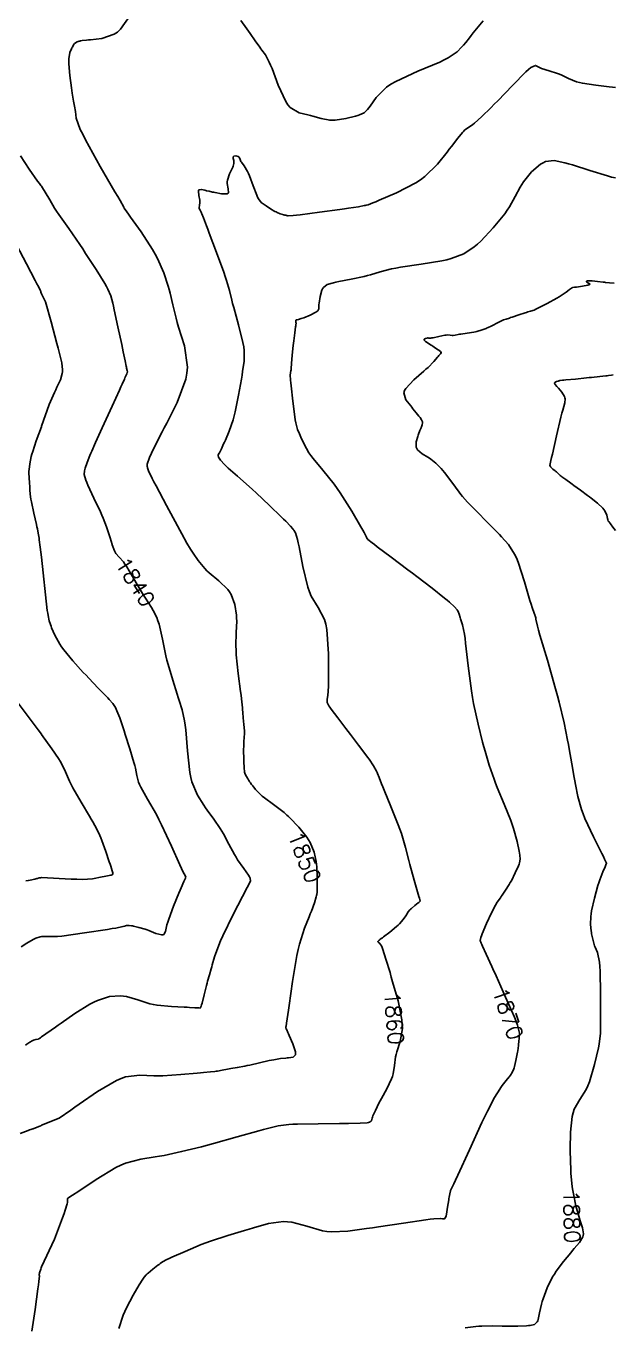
# Model space of a CAD drawing. Header units: metres. Extents: x 837477 to 838477, y 1189014 to 1191014.
# Drawn here: x 837996.2 to 838139.6, y 1189446.9 to 1189764.5 of the extents above; entities that cross this region are included whole.
import ezdxf

# ---------------------------------------------------------------- set-up
doc = ezdxf.new("R2010")
doc.units = ezdxf.units.M
doc.header["$LTSCALE"] = 0.3
doc.layers.add('COTAS 10', color=1, linetype='Continuous')
doc.styles.get("Standard").update_dxf_attribs({"font": 'simplex.shx'})

msp = doc.modelspace()

# ---------------------------------------------------------------- linework, layer by layer
at = {"layer": 'COTAS 10'}
for points, elevation in [([(837994.741, 1189494.139), (837996.68, 1189494.879), (837997.051, 1189495.018), (837997.35, 1189495.128), (837997.835, 1189495.288), (837997.854, 1189495.271), (837997.866, 1189495.271), (837997.892, 1189495.287), (837997.982, 1189495.323), (837998.029, 1189495.336), (837998.085, 1189495.351), (837998.369, 1189495.419), (837999.316, 1189495.825), (837999.791, 1189496.054), (838000, 1189496.156), (838004.243, 1189497.86), (838007.141, 1189499.881), (838008.122, 1189500.562), (838009.18, 1189501.296), (838013.649, 1189504.388), (838018.262, 1189507.092), (838019.413, 1189507.582), (838020.508, 1189507.96), (838024.002, 1189508.39), (838027.442, 1189508.228), (838028.503, 1189508.232), (838029.611, 1189508.258), (838034.002, 1189508.532), (838037.974, 1189508.882), (838038.817, 1189508.957), (838039.549, 1189509.022), (838041.267, 1189509.178), (838042.304, 1189509.298), (838042.607, 1189509.342), (838042.917, 1189509.389), (838044.095, 1189509.598), (838045.405, 1189509.843), (838045.798, 1189509.913), (838046.204, 1189509.985), (838047.782, 1189510.255), (838049.632, 1189510.601), (838050.209, 1189510.721), (838050.815, 1189510.852), (838053.241, 1189511.411), (838055.614, 1189511.949), (838056.187, 1189512.066), (838056.723, 1189512.169), (838058.357, 1189512.426), (838059.674, 1189512.581), (838060.011, 1189512.62), (838060.335, 1189512.657), (838061.405, 1189512.777), (838061.998, 1189513.348), (838062.022, 1189513.669), (838061.985, 1189514.06), (838061.346, 1189516.064), (838060.489, 1189518.09), (838060.315, 1189518.496), (838060.169, 1189518.835), (838059.869, 1189519.497), (838059.765, 1189519.689), (838059.742, 1189519.731), (838059.722, 1189519.768), (838059.669, 1189519.861), (838059.668, 1189520.087), (838059.681, 1189520.208), (838059.699, 1189520.355), (838059.811, 1189521.094), (838060.126, 1189523.206), (838060.273, 1189524.218), (838060.445, 1189525.415), (838061.28, 1189531.281), (838062.338, 1189537.574), (838062.65, 1189539.04), (838062.971, 1189540.387), (838064.202, 1189544.253), (838065.355, 1189547.077), (838065.627, 1189547.767), (838065.879, 1189548.416), (838066.616, 1189550.428), (838067.09, 1189551.899), (838067.175, 1189552.207), (838067.24, 1189552.473), (838067.311, 1189553.076), (838067.273, 1189553.835), (838067.27, 1189554.2), (838067.27, 1189554.631), (838067.299, 1189556.745), (838067.213, 1189559.233), (838067.141, 1189559.901), (838067.049, 1189560.559), (838066.54, 1189562.858), (838065.583, 1189565.148), (838065.208, 1189565.8), (838064.785, 1189566.46), (838062.858, 1189568.908), (838060.547, 1189571.276), (838060.296, 1189571.507), (838059.881, 1189571.885), (838059.204, 1189572.474), (838056.665, 1189574.433), (838054.403, 1189576.107), (838053.9, 1189576.516), (838053.45, 1189576.902), (838052.274, 1189578.1), (838051.576, 1189578.983), (838051.428, 1189579.17), (838051.3, 1189579.333), (838051.001, 1189579.714), (838050.838, 1189579.945), (838050.795, 1189580.013), (838050.753, 1189580.083), (838050.611, 1189580.347), (838050.435, 1189580.658), (838050.372, 1189580.756), (838050.303, 1189580.86), (838050.001, 1189581.278), (838049.708, 1189581.891), (838049.645, 1189582.118), (838049.589, 1189582.369), (838049.452, 1189583.48), (838049.381, 1189584.869), (838049.367, 1189585.294), (838049.355, 1189585.738), (838049.334, 1189587.49), (838049.352, 1189589.138), (838049.365, 1189589.517), (838049.382, 1189589.862), (838049.471, 1189590.828), (838049.528, 1189591.76), (838049.525, 1189592.083), (838049.514, 1189592.436), (838049.404, 1189593.945), (838049.248, 1189595.607), (838049.208, 1189596.055), (838049.17, 1189596.498), (838049.04, 1189598.055), (838048.813, 1189600.262), (838048.712, 1189601.115), (838048.595, 1189602.073), (838048.038, 1189606.405), (838047.557, 1189610.99), (838047.488, 1189612.108), (838047.448, 1189613.159), (838047.536, 1189616.405), (838047.653, 1189619.172), (838047.631, 1189619.922), (838047.585, 1189620.663), (838047.222, 1189623.281), (838046.303, 1189625.726), (838045.907, 1189626.359), (838045.449, 1189626.973), (838043.281, 1189629.033), (838040.945, 1189630.97), (838040.38, 1189631.508), (838039.852, 1189632.046), (838038.241, 1189633.993), (838036.981, 1189635.83), (838036.674, 1189636.299), (838036.385, 1189636.751), (838035.491, 1189638.241), (838034.258, 1189640.484), (838033.756, 1189641.412), (838033.183, 1189642.472), (838030.532, 1189647.405), (838027.966, 1189652.232), (838027.447, 1189653.224), (838027.012, 1189654.068), (838026.131, 1189655.871), (838025.875, 1189656.628), (838025.833, 1189656.812), (838025.804, 1189656.985), (838025.806, 1189657.517), (838025.943, 1189658.051), (838025.999, 1189658.225), (838026.064, 1189658.411), (838026.363, 1189659.178), (838026.839, 1189660.234), (838027.015, 1189660.602), (838027.209, 1189661.003), (838028.07, 1189662.722), (838029.445, 1189665.411), (838029.965, 1189666.424), (838030.544, 1189667.552), (838033.136, 1189672.595), (838035.216, 1189678.239), (838035.473, 1189679.747), (838035.591, 1189681.231), (838034.865, 1189686.393), (838033.446, 1189690.972), (838033.127, 1189692.089), (838032.84, 1189693.14), (838032.072, 1189696.393), (838031.396, 1189699.309), (838031.168, 1189700.149), (838030.921, 1189701.002), (838029.881, 1189704.202), (838028.318, 1189707.738), (838027.741, 1189708.803), (838027.102, 1189709.906), (838024.275, 1189714.202), (838021.675, 1189717.855), (838021.178, 1189718.552), (838020.78, 1189719.113), (838020.147, 1189720.006), (838020.146, 1189720.021), (838020.144, 1189720.029), (838020.142, 1189720.039), (838020.131, 1189720.087), (838020.111, 1189720.155), (838020.104, 1189720.177), (838020.095, 1189720.2), (838020.057, 1189720.293), (838019.152, 1189721.876), (838018.598, 1189722.838), (838017.911, 1189724.027), (838014.334, 1189730.212), (838010.73, 1189736.683), (838010.027, 1189738.052), (838009.452, 1189739.239), (838008.44, 1189741.998), (838008.236, 1189743.578), (838008.17, 1189744.02), (838008.101, 1189744.466), (838007.816, 1189746.094), (838007.485, 1189748.058), (838007.387, 1189748.716), (838007.285, 1189749.423), (838006.893, 1189752.388), (838006.647, 1189755.245), (838006.638, 1189755.884), (838006.654, 1189756.458), (838006.924, 1189757.98), (838007.32, 1189758.936), (838007.416, 1189759.152), (838007.505, 1189759.347), (838007.775, 1189759.874), (838008.058, 1189760.225), (838008.156, 1189760.308), (838008.261, 1189760.384), (838008.71, 1189760.611), (838009.204, 1189760.771), (838009.338, 1189760.807), (838009.471, 1189760.838), (838009.94, 1189760.916), (838010.947, 1189761.021), (838011.419, 1189761.069), (838011.975, 1189761.126), (838014.679, 1189761.396), (838017.727, 1189762.456), (838018.499, 1189763.01), (838019.24, 1189763.676), (838021.658, 1189767.022)], 1850), ([(838048.695, 1189765.825), (838050.162, 1189763.751), (838050.544, 1189763.208), (838050.915, 1189762.678), (838052.168, 1189760.874), (838053.268, 1189759.301), (838053.544, 1189758.916), (838053.806, 1189758.553), (838054.648, 1189757.424), (838055.593, 1189755.688), (838055.922, 1189754.942), (838056.279, 1189754.081), (838057.808, 1189750.012), (838059.628, 1189746.047), (838060.169, 1189745.251), (838060.725, 1189744.587), (838062.867, 1189743.28), (838065.06, 1189742.79), (838065.649, 1189742.641), (838066.229, 1189742.487), (838068.26, 1189741.882), (838070.395, 1189741.492), (838071.041, 1189741.472), (838071.712, 1189741.492), (838074.333, 1189741.882), (838076.699, 1189742.486), (838077.209, 1189742.64), (838077.655, 1189742.788), (838078.744, 1189743.274), (838079.609, 1189744.125), (838079.916, 1189744.503), (838080.252, 1189744.943), (838081.705, 1189747.048), (838084.268, 1189749.554), (838085.303, 1189750.247), (838086.479, 1189750.941), (838091.902, 1189753.442), (838097.237, 1189755.691), (838098.358, 1189756.224), (838099.324, 1189756.72), (838101.53, 1189758.187), (838102.574, 1189759.276), (838102.809, 1189759.533), (838103.02, 1189759.77), (838103.587, 1189760.463), (838104.488, 1189761.621), (838104.91, 1189762.151), (838105.406, 1189762.773), (838107.822, 1189765.774)], 1850), ([(837997.623, 1189445.897), (837998.454, 1189451.161), (837999.096, 1189456.218), (837999.216, 1189457.2), (837999.312, 1189458), (837999.452, 1189459.377), (837999.435, 1189459.561), (837999.432, 1189459.609), (837999.429, 1189459.655), (837999.424, 1189459.812), (837999.454, 1189460.009), (837999.473, 1189460.082), (837999.497, 1189460.162), (837999.82, 1189461.03), (837999.91, 1189461.374), (838000, 1189461.621), (838003.128, 1189468.344), (838005.091, 1189473.592), (838005.468, 1189474.62), (838005.774, 1189475.465), (838006.275, 1189476.979), (838006.298, 1189477.296), (838006.301, 1189477.385), (838006.302, 1189477.474), (838006.296, 1189477.803), (838006.309, 1189478.086), (838006.322, 1189478.147), (838006.339, 1189478.201), (838006.437, 1189478.332), (838007.565, 1189479.09), (838009.053, 1189480.091), (838013.298, 1189482.947), (838018.162, 1189485.859), (838019.373, 1189486.445), (838020.525, 1189486.937), (838024.193, 1189487.921), (838027.724, 1189488.422), (838028.79, 1189488.609), (838029.893, 1189488.817), (838034.193, 1189489.741), (838039.045, 1189490.939), (838040.496, 1189491.318), (838041.993, 1189491.718), (838047.789, 1189493.338), (838053.034, 1189494.82), (838054.184, 1189495.134), (838055.203, 1189495.406), (838057.789, 1189496.039), (838060.341, 1189496.335), (838061.338, 1189496.394), (838062.461, 1189496.442), (838067.564, 1189496.535), (838072.738, 1189496.567), (838073.907, 1189496.579), (838074.96, 1189496.591), (838077.809, 1189496.642), (838079.507, 1189496.772), (838079.834, 1189496.834), (838080.101, 1189496.906), (838080.548, 1189497.263), (838080.725, 1189497.912), (838080.821, 1189498.169), (838080.936, 1189498.46), (838081.522, 1189499.793), (838082.384, 1189501.542), (838082.673, 1189502.095), (838082.985, 1189502.678), (838084.294, 1189505.035), (838085.474, 1189507.466), (838085.704, 1189508.095), (838085.892, 1189508.706), (838086.224, 1189510.757), (838086.467, 1189512.828), (838086.6, 1189513.451), (838086.762, 1189514.098), (838087.582, 1189516.61), (838088.113, 1189519.747), (838088.092, 1189520.786), (838087.998, 1189521.898), (838087.053, 1189526.532), (838085.736, 1189531.208), (838085.408, 1189532.348), (838085.208, 1189533.033), (838085.095, 1189533.419), (838084.099, 1189536.728), (838083.316, 1189539.074), (838083.139, 1189539.539), (838082.978, 1189539.923), (838082.541, 1189540.644), (838082.277, 1189540.814), (838082.226, 1189540.85), (838082.185, 1189540.882), (838082.115, 1189540.96), (838082.13, 1189541.017), (838082.142, 1189541.036), (838082.158, 1189541.056), (838082.242, 1189541.14), (838082.349, 1189541.236), (838082.379, 1189541.263), (838082.409, 1189541.291), (838082.519, 1189541.397), (838082.975, 1189541.76), (838083.222, 1189541.95), (838083.522, 1189542.179), (838085.044, 1189543.33), (838086.682, 1189544.656), (838087.056, 1189544.995), (838087.395, 1189545.322), (838088.33, 1189546.402), (838088.952, 1189547.295), (838089.093, 1189547.505), (838089.221, 1189547.697), (838089.57, 1189548.256), (838089.972, 1189548.767), (838090.133, 1189548.93), (838090.315, 1189549.102), (838091.155, 1189549.8), (838091.949, 1189550.42), (838092.104, 1189550.543), (838092.23, 1189550.646), (838092.448, 1189550.84), (838092.274, 1189551.582), (838092.152, 1189552.03), (838091.999, 1189552.583), (838091.18, 1189555.456), (838090.203, 1189558.923), (838089.95, 1189559.851), (838089.705, 1189560.765), (838088.882, 1189563.948), (838087.868, 1189567.362), (838087.502, 1189568.421), (838087.098, 1189569.53), (838085.334, 1189573.948), (838083.67, 1189577.922), (838083.33, 1189578.751), (838083.043, 1189579.463), (838082.443, 1189581.057), (838082.073, 1189581.994), (838081.932, 1189582.292), (838081.773, 1189582.607), (838081.057, 1189583.884), (838079.996, 1189585.506), (838079.62, 1189586.039), (838079.208, 1189586.608), (838077.422, 1189588.965), (838075.413, 1189591.56), (838074.86, 1189592.279), (838074.308, 1189592.998), (838072.327, 1189595.597), (838070.729, 1189597.749), (838070.418, 1189598.188), (838070.164, 1189598.557), (838069.725, 1189599.322), (838069.711, 1189599.784), (838069.725, 1189599.963), (838069.748, 1189600.164), (838069.898, 1189601.071), (838070.046, 1189603.265), (838070.068, 1189604.276), (838070.082, 1189605.463), (838070.064, 1189611.207), (838069.635, 1189617.138), (838069.39, 1189618.443), (838069.09, 1189619.602), (838067.552, 1189622.566), (838065.823, 1189625.322), (838065.403, 1189626.349), (838065.009, 1189627.491), (838063.797, 1189632.566), (838062.886, 1189637.367), (838062.682, 1189638.335), (838062.498, 1189639.147), (838062.006, 1189640.775), (838061.6, 1189641.396), (838061.47, 1189641.573), (838061.333, 1189641.752), (838060.775, 1189642.417), (838059.622, 1189643.606), (838059.11, 1189644.116), (838058.515, 1189644.703), (838055.666, 1189647.477), (838052.403, 1189650.561), (838051.546, 1189651.345), (838050.709, 1189652.098), (838047.852, 1189654.567), (838045.549, 1189656.554), (838045.061, 1189657.004), (838044.639, 1189657.411), (838043.653, 1189658.521), (838043.234, 1189659.225), (838043.168, 1189659.377), (838043.125, 1189659.51), (838043.15, 1189659.835), (838043.369, 1189660.178), (838043.448, 1189660.323), (838043.534, 1189660.489), (838043.91, 1189661.268), (838044.461, 1189662.486), (838044.656, 1189662.928), (838044.871, 1189663.416), (838045.804, 1189665.556), (838046.803, 1189668.386), (838047.059, 1189669.308), (838047.306, 1189670.289), (838048.124, 1189674.335), (838048.798, 1189678.309), (838048.954, 1189679.246), (838049.097, 1189680.111), (838049.504, 1189682.648), (838049.486, 1189685.27), (838049.361, 1189686.19), (838049.184, 1189687.194), (838048.111, 1189691.52), (838046.907, 1189695.774), (838046.647, 1189696.733), (838046.419, 1189697.596), (838045.864, 1189699.922), (838045.169, 1189702.384), (838044.854, 1189703.333), (838044.485, 1189704.398), (838042.71, 1189709.209), (838040.93, 1189713.896), (838040.558, 1189714.882), (838040.238, 1189715.733), (838039.521, 1189717.681), (838039.167, 1189718.612), (838039.077, 1189718.822), (838038.99, 1189719.011), (838038.702, 1189719.521), (838038.52, 1189719.931), (838038.499, 1189720.056), (838038.492, 1189720.187), (838038.575, 1189720.704), (838038.647, 1189721.414), (838038.633, 1189721.666), (838038.605, 1189721.943), (838038.381, 1189723.145), (838038.294, 1189724.193), (838038.352, 1189724.373), (838038.445, 1189724.506), (838039.077, 1189724.585), (838039.883, 1189724.374), (838040.085, 1189724.323), (838040.278, 1189724.275), (838040.902, 1189724.128), (838041.714, 1189723.962), (838042.026, 1189723.903), (838042.376, 1189723.837), (838043.956, 1189723.551), (838045.318, 1189723.536), (838045.53, 1189723.642), (838045.672, 1189723.795), (838045.588, 1189724.743), (838045.305, 1189726.063), (838045.321, 1189726.45), (838045.377, 1189726.847), (838045.92, 1189728.357), (838046.574, 1189729.703), (838046.701, 1189729.996), (838046.803, 1189730.254), (838046.975, 1189730.9), (838046.96, 1189731.346), (838046.944, 1189731.478), (838046.923, 1189731.614), (838046.806, 1189732.135), (838046.814, 1189732.564), (838046.872, 1189732.642), (838046.954, 1189732.701), (838047.451, 1189732.767), (838047.992, 1189732.642), (838048.101, 1189732.582), (838048.193, 1189732.511), (838048.378, 1189732.16), (838048.589, 1189731.619), (838048.696, 1189731.427), (838048.825, 1189731.217), (838049.468, 1189730.309), (838050.281, 1189728.945), (838050.517, 1189728.448), (838050.757, 1189727.898), (838051.665, 1189725.482), (838052.539, 1189723.178), (838052.758, 1189722.699), (838052.967, 1189722.289), (838053.638, 1189721.385), (838054.355, 1189720.876), (838054.593, 1189720.716), (838054.847, 1189720.546), (838055.906, 1189719.864), (838056.982, 1189719.225), (838057.247, 1189719.083), (838057.498, 1189718.957), (838058.285, 1189718.627), (838058.879, 1189718.441), (838059.009, 1189718.406), (838059.123, 1189718.377), (838059.409, 1189718.332), (838059.585, 1189718.321), (838059.631, 1189718.314), (838059.674, 1189718.305), (838059.82, 1189718.261), (838059.961, 1189718.206), (838060.001, 1189718.19), (838060.043, 1189718.175), (838060.199, 1189718.12), (838061.47, 1189718.226), (838062.214, 1189718.312), (838063.128, 1189718.422), (838067.846, 1189719.025), (838072.855, 1189719.697), (838073.952, 1189719.851), (838074.924, 1189719.991), (838077.387, 1189720.38), (838078.749, 1189720.629), (838079.026, 1189720.68), (838079.26, 1189720.724), (838079.743, 1189720.82), (838080.931, 1189721.297), (838081.609, 1189721.581), (838082.438, 1189721.932), (838086.692, 1189723.748), (838091.414, 1189726.192), (838092.538, 1189726.938), (838093.582, 1189727.714), (838096.692, 1189730.77), (838099.025, 1189733.715), (838099.58, 1189734.421), (838100.095, 1189735.08), (838101.628, 1189737.065), (838102.779, 1189738.475), (838103.054, 1189738.77), (838103.31, 1189739.025), (838104.075, 1189739.603), (838104.976, 1189740.206), (838105.316, 1189740.477), (838105.697, 1189740.792), (838107.403, 1189742.304), (838109.763, 1189744.579), (838110.555, 1189745.375), (838111.409, 1189746.244), (838114.996, 1189749.981), (838118.284, 1189753.289), (838118.949, 1189753.887), (838119.507, 1189754.347), (838120.639, 1189754.858), (838121.415, 1189754.425), (838121.75, 1189754.289), (838122.136, 1189754.147), (838123.964, 1189753.576), (838126.009, 1189752.91), (838126.533, 1189752.707), (838127.038, 1189752.496), (838128.708, 1189751.668), (838130.669, 1189750.879), (838131.357, 1189750.692), (838132.107, 1189750.519), (838135.344, 1189750.011), (838138.632, 1189749.641), (838139.416, 1189749.555), (838140.146, 1189749.477)], 1860), ([(837994.854, 1189732.797), (837996.995, 1189729.522), (837999.011, 1189726.628), (837999.45, 1189726.04), (837999.837, 1189725.545), (838000, 1189725.374), (838001.967, 1189722.064), (838003.146, 1189720.015), (838003.671, 1189719.283), (838004.238, 1189718.484), (838006.645, 1189715.038), (838009.302, 1189711.14), (838010.027, 1189710.056), (838010.747, 1189708.971), (838013.312, 1189705.038), (838015.409, 1189701.658), (838015.834, 1189700.923), (838016.193, 1189700.274), (838016.927, 1189698.653), (838017.372, 1189696.84), (838017.548, 1189696.07), (838017.747, 1189695.184), (838018.653, 1189691.017), (838019.561, 1189686.753), (838019.761, 1189685.806), (838019.938, 1189684.961), (838020.39, 1189682.754), (838020.655, 1189681.451), (838020.715, 1189681.176), (838020.767, 1189680.938), (838020.907, 1189680.39), (838020.952, 1189680.075), (838020.944, 1189679.985), (838020.929, 1189679.893), (838020.802, 1189679.548), (838020.644, 1189679.24), (838020.608, 1189679.171), (838020.576, 1189679.11), (838020.493, 1189678.945), (838020.412, 1189678.774), (838020.383, 1189678.708), (838020.351, 1189678.634), (838020.208, 1189678.298), (838019.647, 1189677.05), (838019.351, 1189676.401), (838018.993, 1189675.62), (838017.195, 1189671.706), (838015.237, 1189667.437), (838014.779, 1189666.433), (838014.358, 1189665.507), (838013.142, 1189662.805), (838012.236, 1189660.727), (838012.01, 1189660.194), (838011.794, 1189659.678), (838011.106, 1189657.969), (838010.618, 1189656.542), (838010.529, 1189656.204), (838010.46, 1189655.892), (838010.376, 1189654.971), (838010.77, 1189653.631), (838011.002, 1189653.054), (838011.288, 1189652.388), (838012.764, 1189649.238), (838014.348, 1189645.893), (838014.702, 1189645.104), (838015.02, 1189644.375), (838015.86, 1189642.236), (838016.436, 1189640.497), (838016.587, 1189640.021), (838016.734, 1189639.546), (838017.213, 1189637.91), (838017.231, 1189637.847), (838017.778, 1189636.364), (838017.955, 1189636.025), (838018.143, 1189635.717), (838018.918, 1189634.867), (838019.987, 1189633.658), (838020.362, 1189633.125), (838020.771, 1189632.506), (838022.53, 1189629.551), (838024.398, 1189626.334), (838024.874, 1189625.55), (838025.334, 1189624.812), (838026.848, 1189622.53), (838027.247, 1189621.776), (838028.112, 1189620.136), (838028.414, 1189619.328), (838028.695, 1189618.456), (838029.536, 1189614.782), (838030.344, 1189610.762), (838030.605, 1189609.673), (838030.881, 1189608.594), (838032.011, 1189604.782), (838033.121, 1189601.397), (838033.385, 1189600.586), (838033.63, 1189599.831), (838034.356, 1189597.563), (838034.914, 1189594.869), (838035.052, 1189593.845), (838035.183, 1189592.7), (838035.599, 1189587.563), (838036.198, 1189582.305), (838036.444, 1189581.084), (838036.726, 1189579.966), (838038.036, 1189576.775), (838039.587, 1189574.328), (838040.022, 1189573.679), (838040.458, 1189573.041), (838042.05, 1189570.841), (838043.595, 1189568.619), (838044, 1189567.969), (838044.397, 1189567.303), (838045.75, 1189564.77), (838047.09, 1189562.263), (838047.478, 1189561.614), (838047.874, 1189560.983), (838049.364, 1189558.865), (838050.555, 1189557.173), (838050.762, 1189556.811), (838050.916, 1189556.495), (838051.027, 1189555.736), (838050.239, 1189554.206), (838046.82, 1189547.575), (838044.253, 1189542.388), (838043.716, 1189541.215), (838043.254, 1189540.156), (838042.214, 1189537.284), (838041.691, 1189535.32), (838041.556, 1189534.833), (838041.424, 1189534.372), (838040.982, 1189532.914), (838040.533, 1189531.373), (838040.397, 1189530.859), (838040.256, 1189530.308), (838039.705, 1189528.005), (838039.198, 1189525.959), (838039.084, 1189525.57), (838038.983, 1189525.259), (838038.716, 1189524.776), (838038.406, 1189524.801), (838038.279, 1189524.81), (838038.133, 1189524.82), (838037.453, 1189524.862), (838036.088, 1189524.931), (838035.51, 1189524.958), (838034.844, 1189524.987), (838031.717, 1189525.122), (838028.209, 1189525.471), (838027.304, 1189525.636), (838026.428, 1189525.83), (838023.5, 1189526.777), (838020.768, 1189527.591), (838020.014, 1189527.701), (838019.262, 1189527.761), (838016.557, 1189527.56), (838013.627, 1189526.608), (838012.733, 1189526.194), (838011.804, 1189525.715), (838008.15, 1189523.443), (838004.78, 1189521.117), (838004.029, 1189520.603), (838003.358, 1189520.146), (838000, 1189517.718), (837999.804, 1189517.611), (837999.737, 1189517.553), (837999.712, 1189517.532), (837999.684, 1189517.508), (837999.558, 1189517.405), (837999.325, 1189517.286), (837999.229, 1189517.252), (837999.12, 1189517.218), (837998.612, 1189517.095), (837998.024, 1189516.919), (837997.865, 1189516.853), (837997.706, 1189516.778), (837997.147, 1189516.445), (837996.36, 1189515.937), (837996.06, 1189515.753)], 1840), ([(838018.888, 1189446.523), (838019.945, 1189449.822), (838020.303, 1189450.711), (838020.69, 1189451.59), (838022.324, 1189454.676), (838023.844, 1189457.19), (838024.158, 1189457.708), (838024.427, 1189458.148), (838025.015, 1189459.096), (838025.525, 1189459.668), (838025.744, 1189459.872), (838025.998, 1189460.095), (838027.199, 1189461.065), (838028.422, 1189462.002), (838028.69, 1189462.206), (838028.928, 1189462.385), (838029.532, 1189462.827), (838030.62, 1189463.391), (838031.163, 1189463.646), (838031.811, 1189463.945), (838035.024, 1189465.384), (838038.993, 1189467.021), (838040.118, 1189467.446), (838041.254, 1189467.857), (838045.449, 1189469.239), (838049.578, 1189470.475), (838050.673, 1189470.795), (838051.747, 1189471.105), (838055.449, 1189472.147), (838059.051, 1189472.643), (838060.062, 1189472.61), (838061.079, 1189472.503), (838064.801, 1189471.499), (838068.622, 1189470.41), (838069.701, 1189470.248), (838070.79, 1189470.147), (838074.801, 1189470.29), (838079.368, 1189470.925), (838080.808, 1189471.135), (838082.323, 1189471.36), (838088.43, 1189472.297), (838093.831, 1189473.102), (838094.902, 1189473.244), (838095.789, 1189473.35), (838097.461, 1189473.443), (838097.895, 1189473.346), (838098.002, 1189473.333), (838098.103, 1189473.327), (838098.42, 1189473.353), (838098.706, 1189473.82), (838098.786, 1189474.091), (838098.868, 1189474.424), (838099.168, 1189476.137), (838099.434, 1189477.931), (838099.493, 1189478.314), (838099.547, 1189478.647), (838099.688, 1189479.44), (838099.784, 1189479.846), (838099.809, 1189479.936), (838099.832, 1189480.015), (838099.909, 1189480.219), (838100.653, 1189481.834), (838101.097, 1189482.803), (838101.645, 1189483.998), (838104.48, 1189490.199), (838107.562, 1189496.82), (838108.265, 1189498.28), (838108.902, 1189499.578), (838110.657, 1189502.92), (838111.891, 1189504.946), (838112.199, 1189505.415), (838112.492, 1189505.844), (838113.429, 1189507.059), (838114.176, 1189507.949), (838114.348, 1189508.172), (838114.506, 1189508.386), (838114.955, 1189509.075), (838115.307, 1189509.903), (838115.404, 1189510.204), (838115.502, 1189510.536), (838115.851, 1189511.993), (838116.157, 1189513.566), (838116.227, 1189513.97), (838116.29, 1189514.362), (838116.465, 1189515.666), (838116.58, 1189516.857), (838116.606, 1189517.178), (838116.63, 1189517.496), (838116.694, 1189518.61), (838116.209, 1189520.63), (838115.886, 1189521.518), (838115.482, 1189522.55), (838113.341, 1189527.464), (838110.985, 1189532.626), (838110.495, 1189533.703), (838110.444, 1189533.814), (838109.952, 1189534.898), (838108.578, 1189537.94), (838107.708, 1189539.884), (838107.534, 1189540.275), (838107.388, 1189540.602), (838107.102, 1189541.254), (838107.285, 1189542.031), (838107.435, 1189542.438), (838107.628, 1189542.928), (838108.683, 1189545.389), (838109.898, 1189548.013), (838110.192, 1189548.605), (838110.468, 1189549.139), (838111.309, 1189550.583), (838112.059, 1189551.684), (838112.276, 1189552.002), (838112.498, 1189552.325), (838113.335, 1189553.539), (838114.222, 1189554.944), (838114.474, 1189555.388), (838114.73, 1189555.855), (838115.681, 1189557.743), (838116.463, 1189559.499), (838116.613, 1189559.884), (838116.733, 1189560.226), (838116.926, 1189561.093), (838116.805, 1189562.115), (838116.728, 1189562.555), (838116.632, 1189563.062), (838116.128, 1189565.456), (838115.261, 1189568.575), (838114.936, 1189569.538), (838114.575, 1189570.544), (838112.965, 1189574.539), (838111.284, 1189578.598), (838110.879, 1189579.645), (838110.499, 1189580.659), (838109.344, 1189584.042), (838108.322, 1189587.502), (838108.026, 1189588.563), (838107.725, 1189589.67), (838106.593, 1189594.042), (838105.518, 1189599.073), (838105.252, 1189600.595), (838105.001, 1189602.173), (838104.213, 1189608.338), (838103.572, 1189613.844), (838103.414, 1189615.007), (838103.264, 1189616.012), (838102.793, 1189618.338), (838102.419, 1189619.519), (838102.33, 1189619.804), (838102.249, 1189620.07), (838102.008, 1189620.878), (838101.714, 1189621.579), (838101.599, 1189621.778), (838101.469, 1189621.98), (838100.878, 1189622.726), (838099.618, 1189623.88), (838099.066, 1189624.338), (838098.427, 1189624.858), (838095.388, 1189627.236), (838091.657, 1189630.082), (838090.582, 1189630.897), (838089.488, 1189631.722), (838085.388, 1189634.799), (838081.951, 1189637.379), (838081.275, 1189637.892), (838080.72, 1189638.317), (838079.714, 1189639.125), (838079.526, 1189639.36), (838079.487, 1189639.424), (838079.453, 1189639.488), (838079.377, 1189639.714), (838078.796, 1189640.827), (838078.443, 1189641.449), (838078.008, 1189642.208), (838075.746, 1189646.083), (838072.954, 1189650.515), (838072.186, 1189651.624), (838071.419, 1189652.683), (838068.666, 1189656.083), (838066.297, 1189658.924), (838065.773, 1189659.631), (838065.306, 1189660.302), (838064.094, 1189662.44), (838063.339, 1189664.151), (838063.16, 1189664.554), (838062.995, 1189664.926), (838062.503, 1189666.017), (838062.077, 1189667.619), (838061.952, 1189668.313), (838061.823, 1189669.117), (838061.335, 1189672.925), (838060.933, 1189676.659), (838060.859, 1189677.416), (838060.802, 1189678.053), (838060.731, 1189679.354), (838060.766, 1189679.78), (838060.775, 1189679.866), (838060.783, 1189679.938), (838060.813, 1189680.082), (838060.846, 1189680.187), (838060.856, 1189680.235), (838060.867, 1189680.291), (838060.911, 1189680.56), (838060.989, 1189681.302), (838061.021, 1189681.657), (838061.057, 1189682.076), (838061.225, 1189684.126), (838061.438, 1189686.464), (838061.503, 1189687.064), (838061.569, 1189687.643), (838061.831, 1189689.565), (838062.048, 1189691.022), (838062.087, 1189691.309), (838062.117, 1189691.544), (838062.149, 1189691.971), (838062.12, 1189692.082), (838062.111, 1189692.119), (838062.102, 1189692.157), (838062.068, 1189692.317), (838062.053, 1189692.475), (838062.056, 1189692.512), (838062.061, 1189692.547), (838062.108, 1189692.65), (838062.245, 1189692.731), (838062.308, 1189692.753), (838062.381, 1189692.773), (838062.734, 1189692.843), (838063.425, 1189693.046), (838063.711, 1189693.15), (838064.039, 1189693.276), (838065.563, 1189693.903), (838066.985, 1189694.607), (838067.249, 1189694.78), (838067.456, 1189694.944), (838067.732, 1189695.458), (838067.716, 1189696.189), (838067.739, 1189696.49), (838067.774, 1189696.833), (838067.998, 1189698.429), (838068.451, 1189700.016), (838068.63, 1189700.354), (838068.833, 1189700.649), (838069.758, 1189701.347), (838071.304, 1189701.804), (838071.898, 1189701.947), (838072.563, 1189702.097), (838075.567, 1189702.698), (838078.77, 1189703.358), (838079.562, 1189703.547), (838080.313, 1189703.737), (838082.683, 1189704.444), (838085.495, 1189705.172), (838086.525, 1189705.375), (838087.664, 1189705.579), (838092.683, 1189706.324), (838097.765, 1189707.168), (838098.943, 1189707.435), (838100.022, 1189707.717), (838103.09, 1189708.855), (838105.672, 1189710.58), (838106.444, 1189711.232), (838107.24, 1189711.959), (838110.322, 1189715.214), (838113.114, 1189718.667), (838113.727, 1189719.518), (838114.271, 1189720.324), (838115.66, 1189722.857), (838116.847, 1189725.137), (838117.264, 1189725.783), (838117.718, 1189726.436), (838119.679, 1189728.848), (838121.866, 1189730.767), (838122.465, 1189731.108), (838123.059, 1189731.368), (838125.18, 1189731.62), (838127.798, 1189731.077), (838128.707, 1189730.835), (838129.696, 1189730.553), (838133.93, 1189729.205), (838138.202, 1189727.887), (838139.215, 1189727.623), (838140.154, 1189727.404)], 1870), ([(837995.023, 1189539.697), (837996.417, 1189540.583), (837997.918, 1189541.474), (837998.276, 1189541.658), (837998.609, 1189541.815), (837999.603, 1189542.157), (838000, 1189542.227), (838003.875, 1189542.202), (838004.96, 1189542.36), (838010.503, 1189543.157), (838016.082, 1189543.978), (838017.19, 1189544.151), (838018.108, 1189544.3), (838019.849, 1189544.643), (838020.297, 1189544.796), (838020.401, 1189544.827), (838020.497, 1189544.852), (838020.77, 1189544.897), (838021.422, 1189544.93), (838021.959, 1189544.867), (838022.193, 1189544.822), (838022.464, 1189544.765), (838023.751, 1189544.46), (838025.32, 1189544.002), (838025.769, 1189543.85), (838026.223, 1189543.685), (838027.915, 1189542.997), (838029.327, 1189542.608), (838029.605, 1189542.632), (838029.834, 1189542.713), (838030.253, 1189543.482), (838030.619, 1189545.125), (838030.815, 1189545.757), (838031.052, 1189546.466), (838032.247, 1189549.666), (838033.52, 1189552.834), (838033.806, 1189553.523), (838034.063, 1189554.13), (838034.75, 1189555.64), (838035.115, 1189556.438), (838035.168, 1189556.595), (838035.201, 1189556.725), (838035.146, 1189556.964), (838034.502, 1189558.122), (838034.163, 1189558.831), (838033.754, 1189559.708), (838031.694, 1189564.279), (838029.276, 1189569.488), (838028.64, 1189570.768), (838028.019, 1189571.977), (838025.9, 1189575.759), (838024.258, 1189578.669), (838023.938, 1189579.33), (838023.676, 1189579.927), (838023.219, 1189581.561), (838022.918, 1189583.301), (838022.755, 1189583.966), (838022.558, 1189584.71), (838021.561, 1189588.061), (838020.436, 1189591.566), (838020.159, 1189592.409), (838019.896, 1189593.195), (838019.073, 1189595.573), (838018.378, 1189597.336), (838018.195, 1189597.735), (838018.018, 1189598.095), (838017.415, 1189599.073), (838016.516, 1189600.101), (838016.152, 1189600.492), (838015.738, 1189600.929), (838013.829, 1189602.894), (838011.523, 1189605.284), (838010.86, 1189605.989), (838010.185, 1189606.714), (838007.659, 1189609.489), (838005.395, 1189612.224), (838004.886, 1189612.923), (838004.428, 1189613.598), (838003.198, 1189615.823), (838002.447, 1189617.615), (838002.291, 1189618.016), (838002.157, 1189618.375), (838001.858, 1189619.327), (838001.608, 1189620.605), (838001.504, 1189621.17), (838001.385, 1189621.827), (838000, 1189634.852), (837999.655, 1189637.278), (837999.42, 1189639.1), (837999.368, 1189639.496), (837999.32, 1189639.843), (837999.194, 1189640.704), (837998.974, 1189641.781), (837998.868, 1189642.265), (837998.742, 1189642.829), (837998.121, 1189645.538), (837997.513, 1189648.363), (837997.395, 1189649.001), (837997.298, 1189649.577), (837997.13, 1189651.136), (837997.085, 1189652.301), (837997.066, 1189652.629), (837997.044, 1189652.959), (837996.942, 1189654.17), (837996.89, 1189655.449), (837996.901, 1189655.822), (837996.921, 1189656.202), (837997.084, 1189657.645), (837997.472, 1189659.414), (837997.634, 1189660), (837997.82, 1189660.629), (837998.69, 1189663.247), (837999.935, 1189666.662), (838000, 1189666.836), (838001.861, 1189672.09), (838003.165, 1189675.013), (838003.472, 1189675.696), (838003.754, 1189676.324), (838004.579, 1189678.139), (838005.045, 1189679.654), (838005.102, 1189680.094), (838005.127, 1189680.543), (838004.957, 1189682.239), (838004.32, 1189684.839), (838004.052, 1189685.858), (838003.743, 1189687.007), (838002.296, 1189692.239), (838000.919, 1189697.132), (838000, 1189699.104), (837999.844, 1189699.546), (837999.793, 1189699.668), (837999.782, 1189699.702), (837999.771, 1189699.735), (837999.742, 1189699.852), (837999.201, 1189700.932), (837998.867, 1189701.573), (837998.453, 1189702.361), (837996.295, 1189706.438), (837993.845, 1189711.039)], 1830), ([(838139.839, 1189701.688), (838138.672, 1189701.767), (838137.758, 1189701.901), (838137.453, 1189701.942), (838137.125, 1189701.985), (838135.75, 1189702.156), (838134.456, 1189702.286), (838134.179, 1189702.303), (838133.937, 1189702.313), (838133.356, 1189702.279), (838133.116, 1189702.181), (838133.09, 1189702.15), (838133.08, 1189702.117), (838133.188, 1189701.984), (838133.432, 1189701.83), (838133.507, 1189701.784), (838133.586, 1189701.736), (838133.9, 1189701.551), (838133.826, 1189701.345), (838133.66, 1189701.285), (838133.43, 1189701.222), (838132.076, 1189700.981), (838130.638, 1189700.773), (838130.356, 1189700.73), (838130.124, 1189700.695), (838129.706, 1189700.621), (838129.609, 1189700.583), (838129.581, 1189700.571), (838129.551, 1189700.557), (838129.434, 1189700.498), (838129.16, 1189700.309), (838129.03, 1189700.213), (838128.878, 1189700.098), (838128.133, 1189699.527), (838126.876, 1189698.681), (838126.401, 1189698.393), (838125.87, 1189698.083), (838123.494, 1189696.767), (838121.209, 1189695.577), (838120.736, 1189695.347), (838120.333, 1189695.159), (838119.451, 1189694.835), (838118.74, 1189694.672), (838118.444, 1189694.586), (838118.105, 1189694.481), (838116.521, 1189693.955), (838114.915, 1189693.408), (838114.561, 1189693.291), (838114.248, 1189693.188), (838113.446, 1189692.939), (838112.842, 1189692.73), (838112.654, 1189692.652), (838112.457, 1189692.565), (838111.668, 1189692.179), (838110.862, 1189691.76), (838110.654, 1189691.653), (838110.452, 1189691.549), (838109.777, 1189691.204), (838109.054, 1189690.872), (838108.821, 1189690.775), (838108.575, 1189690.677), (838107.569, 1189690.306), (838106.34, 1189689.95), (838105.952, 1189689.862), (838105.544, 1189689.778), (838103.901, 1189689.51), (838102.376, 1189689.293), (838102.042, 1189689.241), (838101.747, 1189689.192), (838101.003, 1189689.045), (838100.521, 1189688.968), (838100.391, 1189688.964), (838100.262, 1189688.967), (838099.81, 1189689.04), (838099.114, 1189689.062), (838098.831, 1189689.033), (838098.51, 1189688.989), (838097.025, 1189688.705), (838095.608, 1189688.403), (838095.33, 1189688.348), (838095.101, 1189688.305), (838094.686, 1189688.255), (838094.589, 1189688.285), (838094.561, 1189688.293), (838094.532, 1189688.301), (838094.423, 1189688.329), (838094.254, 1189688.326), (838094.187, 1189688.315), (838094.112, 1189688.299), (838093.769, 1189688.205), (838093.475, 1189688.066), (838093.431, 1189688.021), (838093.403, 1189687.974), (838093.438, 1189687.785), (838093.681, 1189687.539), (838093.784, 1189687.457), (838093.904, 1189687.368), (838094.465, 1189686.998), (838095.141, 1189686.576), (838095.333, 1189686.455), (838095.527, 1189686.332), (838096.245, 1189685.872), (838096.873, 1189685.452), (838097.011, 1189685.354), (838097.134, 1189685.265), (838097.444, 1189685.006), (838097.57, 1189684.796), (838097.576, 1189684.736), (838097.569, 1189684.675), (838097.439, 1189684.45), (838097.056, 1189684.025), (838096.89, 1189683.838), (838096.698, 1189683.621), (838095.787, 1189682.586), (838094.379, 1189681.156), (838093.873, 1189680.689), (838093.317, 1189680.192), (838090.891, 1189678.141), (838088.923, 1189676.016), (838088.657, 1189675.472), (838088.511, 1189674.948), (838088.989, 1189673.215), (838090.147, 1189671.755), (838090.43, 1189671.402), (838090.696, 1189671.071), (838091.524, 1189670.063), (838092.159, 1189669.272), (838092.305, 1189669.078), (838092.437, 1189668.896), (838092.805, 1189668.328), (838093.004, 1189667.847), (838093.029, 1189667.719), (838093.042, 1189667.593), (838092.982, 1189667.156), (838092.803, 1189666.678), (838092.741, 1189666.526), (838092.673, 1189666.366), (838092.384, 1189665.717), (838092.051, 1189664.871), (838091.956, 1189664.586), (838091.86, 1189664.28), (838091.503, 1189662.992), (838091.5, 1189661.676), (838091.628, 1189661.352), (838091.81, 1189661.044), (838092.932, 1189660.079), (838094.348, 1189659.21), (838094.716, 1189658.964), (838095.074, 1189658.715), (838096.279, 1189657.794), (838097.572, 1189656.505), (838097.985, 1189656.024), (838098.422, 1189655.488), (838100.199, 1189653.106), (838101.958, 1189650.703), (838102.383, 1189650.155), (838102.781, 1189649.658), (838103.998, 1189648.285), (838105.364, 1189646.914), (838105.856, 1189646.418), (838106.398, 1189645.872), (838108.769, 1189643.478), (838111.22, 1189640.974), (838111.812, 1189640.358), (838112.367, 1189639.776), (838114.06, 1189637.955), (838115.538, 1189635.578), (838115.958, 1189634.646), (838116.383, 1189633.595), (838117.955, 1189628.809), (838119.285, 1189624.248), (838119.557, 1189623.339), (838119.788, 1189622.583), (838120.275, 1189621.129), (838120.465, 1189620.722), (838120.509, 1189620.626), (838120.549, 1189620.537), (838120.662, 1189620.275), (838120.723, 1189620.052), (838120.731, 1189619.987), (838120.734, 1189619.921), (838120.713, 1189619.674), (838121.117, 1189617.985), (838121.389, 1189617.01), (838121.729, 1189615.816), (838123.535, 1189609.674), (838125.532, 1189602.721), (838125.992, 1189601.016), (838126.413, 1189599.407), (838127.599, 1189594.39), (838128.458, 1189590.183), (838128.673, 1189589.085), (838128.878, 1189588.015), (838129.534, 1189584.39), (838130.111, 1189581.076), (838130.266, 1189580.203), (838130.418, 1189579.348), (838130.953, 1189576.42), (838131.862, 1189573.198), (838132.25, 1189572.157), (838132.698, 1189571.052), (838134.811, 1189566.528), (838136.82, 1189562.535), (838137.203, 1189561.766), (838137.51, 1189561.143), (838137.995, 1189560.108), (838137.849, 1189559.731), (838137.759, 1189559.523), (838137.647, 1189559.271), (838137.066, 1189557.986), (838136.312, 1189556.043), (838136.091, 1189555.376), (838135.865, 1189554.653), (838135.007, 1189551.576), (838134.317, 1189548.497), (838134.198, 1189547.773), (838134.11, 1189547.105), (838134.051, 1189545.153), (838134.223, 1189543.636), (838134.28, 1189543.242), (838134.341, 1189542.858), (838134.6, 1189541.563), (838134.955, 1189540.318), (838135.079, 1189539.966), (838135.213, 1189539.611), (838135.785, 1189538.303), (838136.292, 1189535.961), (838136.383, 1189534.955), (838136.454, 1189533.793), (838136.536, 1189528.303), (838136.497, 1189522.854), (838136.492, 1189521.718), (838136.49, 1189520.743), (838136.503, 1189518.569), (838136.299, 1189516.729), (838136.16, 1189515.965), (838135.985, 1189515.092), (838135.057, 1189511.018), (838133.799, 1189506.789), (838133.417, 1189505.817), (838133.02, 1189504.931), (838131.466, 1189502.45), (838130.112, 1189500.064), (838129.842, 1189499.238), (838129.617, 1189498.341), (838129.183, 1189494.504), (838129.117, 1189490.351), (838129.124, 1189489.256), (838129.142, 1189488.183), (838129.297, 1189484.556), (838129.299, 1189484.504), (838129.624, 1189481.129), (838129.749, 1189480.249), (838129.888, 1189479.392), (838130.513, 1189476.493), (838131.198, 1189473.997), (838131.375, 1189473.395), (838131.546, 1189472.83), (838132.116, 1189471.112), (838132.324, 1189469.673), (838132.267, 1189469.285), (838132.16, 1189468.901), (838131.358, 1189467.555), (838130.075, 1189466.045), (838129.665, 1189465.56), (838129.231, 1189465.044), (838127.464, 1189462.937), (838125.682, 1189460.542), (838125.239, 1189459.846), (838124.817, 1189459.135), (838123.475, 1189456.447), (838122.464, 1189453.827), (838122.252, 1189453.159), (838122.068, 1189452.515), (838121.649, 1189450.398), (838121.321, 1189448.77), (838121.195, 1189448.435), (838121.054, 1189448.15), (838120.42, 1189447.54), (838119.35, 1189447.305), (838118.934, 1189447.256), (838118.466, 1189447.215), (838116.346, 1189447.125), (838113.881, 1189447.108), (838113.196, 1189447.112), (838112.51, 1189447.12), (838110.022, 1189447.182), (838107.492, 1189447.165), (838106.778, 1189447.124), (838106.06, 1189447.066), (838103.418, 1189446.726)], 1880), ([(838140.178, 1189641.364), (838139.544, 1189642.179), (838138.968, 1189642.931), (838138.853, 1189643.081), (838138.756, 1189643.206), (838138.504, 1189643.531), (838138.472, 1189643.575), (838138.42, 1189643.651), (838138.332, 1189643.917), (838138.294, 1189644.058), (838138.25, 1189644.228), (838138.041, 1189645.084), (838137.546, 1189646.166), (838137.322, 1189646.478), (838137.06, 1189646.796), (838135.8, 1189647.99), (838134.244, 1189649.227), (838133.796, 1189649.571), (838133.34, 1189649.917), (838131.631, 1189651.176), (838130.008, 1189652.342), (838129.607, 1189652.63), (838129.226, 1189652.903), (838128.025, 1189653.76), (838127.091, 1189654.449), (838126.879, 1189654.615), (838126.688, 1189654.77), (838126.164, 1189655.241), (838125.733, 1189655.654), (838125.599, 1189655.772), (838125.459, 1189655.893), (838124.902, 1189656.342), (838124.425, 1189656.754), (838124.335, 1189656.851), (838124.263, 1189656.94), (838124.159, 1189657.201), (838124.414, 1189658.44), (838124.57, 1189659.145), (838124.762, 1189660.009), (838125.763, 1189664.436), (838126.829, 1189668.995), (838127.062, 1189669.94), (838127.268, 1189670.748), (838127.788, 1189672.522), (838127.882, 1189673.455), (838127.82, 1189673.733), (838127.719, 1189674.019), (838127.038, 1189675.121), (838126.224, 1189676.114), (838126.04, 1189676.331), (838125.874, 1189676.524), (838125.424, 1189677.01), (838125.268, 1189677.308), (838125.287, 1189677.381), (838125.333, 1189677.451), (838125.725, 1189677.669), (838126.201, 1189677.827), (838126.3, 1189677.858), (838126.384, 1189677.884), (838126.571, 1189677.932), (838127.213, 1189677.999), (838127.584, 1189678.037), (838128.04, 1189678.083), (838130.385, 1189678.317), (838133.056, 1189678.585), (838133.717, 1189678.652), (838134.344, 1189678.716), (838136.324, 1189678.92), (838137.833, 1189679.082), (838138.163, 1189679.118), (838138.454, 1189679.151), (838139.19, 1189679.241), (838139.61, 1189679.3)], 1890), ([(837993.742, 1189599.829), (837996.242, 1189596.549), (837999.141, 1189592.677), (837999.928, 1189591.619), (838000, 1189591.522), (838002.455, 1189588.018), (838004.137, 1189585.684), (838004.518, 1189585.074), (838004.861, 1189584.478), (838005.795, 1189582.455), (838006.809, 1189580.143), (838007.204, 1189579.365), (838007.648, 1189578.527), (838009.662, 1189575.004), (838011.67, 1189571.616), (838012.109, 1189570.864), (838012.498, 1189570.192), (838013.483, 1189568.437), (838014.214, 1189566.854), (838014.442, 1189566.291), (838014.683, 1189565.674), (838015.646, 1189562.996), (838016.526, 1189560.43), (838016.714, 1189559.884), (838016.877, 1189559.409), (838017.265, 1189558.287), (838017.398, 1189557.74), (838017.401, 1189557.627), (838017.389, 1189557.531), (838017.223, 1189557.323), (838016.953, 1189557.236), (838016.875, 1189557.216), (838016.796, 1189557.197), (838016.498, 1189557.143), (838015.691, 1189556.993), (838015.291, 1189556.913), (838014.814, 1189556.818), (838012.45, 1189556.337), (838009.957, 1189556.189), (838008.586, 1189556.24), (838007.188, 1189556.256), (838000, 1189556.621), (837999.876, 1189556.607), (837999.78, 1189556.594), (837999.686, 1189556.579), (837999.372, 1189556.518), (837999.028, 1189556.433), (837998.916, 1189556.403), (837998.797, 1189556.371), (837998.306, 1189556.23), (837997.219, 1189555.992), (837996.725, 1189555.898), (837996.147, 1189555.792)], 1820)]:
    msp.add_lwpolyline(points, dxfattribs=dict(at, elevation=elevation))

# ---------------------------------------------------------------- texts
at = {"layer": 'COTAS 10', "char_height": 3.8, "attachment_point": 7}
for s, insert, rotation in [('1840', (838017.845, 1189633.298, 1840), 301.8798), ('1850', (838060.05, 1189566.953, 1850), 291.55698), ('1870', (838110.055, 1189528.986, 1870), 288.32), ('1860', (838083.661, 1189528.642, 1860), 274.70406), ('1880', (838127.473, 1189480.328, 1880), 271.17571)]:
    msp.add_mtext(s, dxfattribs=dict(at, insert=insert, rotation=rotation))

doc.saveas('drawing.dxf')
